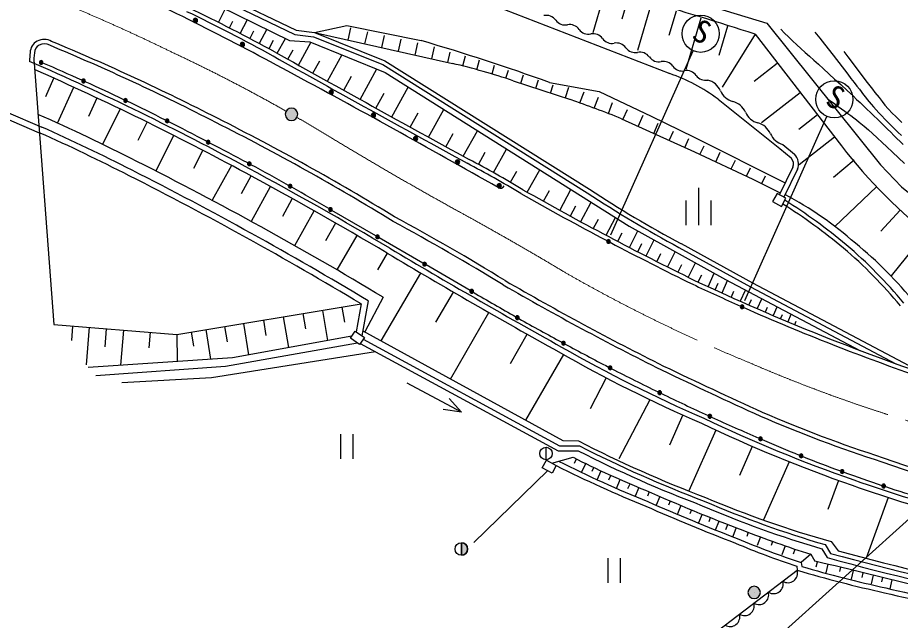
# Model space of a CAD drawing. Units: millimetres, scale not verified. Extents: x 40000 to 680000, y 20000 to 380000.
# Drawn here: x 140529 to 211697, y 245725 to 294296 of the extents above; entities that cross this region are included whole.
import ezdxf
from ezdxf.enums import TextEntityAlignment as Align

# ---------------------------------------------------------------- set-up
doc = ezdxf.new("R2010")
doc.units = ezdxf.units.MM
doc.header["$LTSCALE"] = 1000
doc.linetypes.add('CHAIN', pattern=[18.5, 12, -1.5, 3.5, -1.5])
for name, color, linetype, lineweight in [('M-BGD', 7, 'Continuous', 25), ('M-BMK', 2, 'CHAIN', 13), ('M-BMK-SRVR', 3, 'Continuous', 25), ('M-STR-HTXT', 7, 'Continuous', 13), ('M-STR-STRC', 7, 'Continuous', 25)]:
    doc.layers.add(name, color=color, linetype=linetype, lineweight=lineweight)
doc.styles.add('ＭＳ ゴシック', font='')
doc.styles.get('ＭＳ ゴシック').set_extended_font_data('MS Gothic')

msp = doc.modelspace()

# ---------------------------------------------------------------- hatches: boundary and pattern name
at = {"layer": 'M-BGD'}
for points in [[(155039, 294067, 0.41421), (154864, 294242, 0.41421), (154689, 294067, 1)], [(158829, 292131, 0.41422), (158654, 292306, 0.41422), (158479, 292131, 0.41422), (158654, 291956, 0.41422)], [(142580, 290691, 1), (142280, 290691, 0.41421), (142430, 290541, 0.41421)], [(145995, 289193, 1), (145695, 289193, 0.41421), (145845, 289043, 0.41421)], [(165992, 288284, 0.41421), (165817, 288459, 0.41421), (165642, 288284, 1)], [(149377, 287621, 1), (149077, 287621, 0.41421), (149227, 287471, 0.41421)], [(152725, 285977, 1), (152425, 285977, 0.41421), (152575, 285827, 0.41421)], [(169393, 286425, 0.41421), (169218, 286600, 0.41421), (169043, 286425, 1)], [(172785, 284549, 0.41421), (172610, 284724, 0.41421), (172435, 284549, 1)], [(156036, 284261, 1), (155736, 284261, 0.41421), (155886, 284111, 0.41421)], [(159358, 282519, 1), (159058, 282519, 0.41421), (159208, 282369, 0.41421)], [(176167, 282656, 0.41421), (175992, 282831, 0.41421), (175817, 282656, 1)], [(162645, 280710, 1), (162345, 280710, 0.41421), (162495, 280560, 0.41421)], [(179538, 280747, 0.41421), (179363, 280922, 0.41421), (179188, 280747, 1)], [(165893, 278833, 1), (165593, 278833, 0.41421), (165743, 278683, 0.41421)], [(169690, 276636, 1), (169390, 276636, 0.41421), (169540, 276486, 0.41421)], [(188315, 276260, 1), (188015, 276260, 0.41421), (188165, 276110, 0.41421)], [(173488, 274439, 1), (173188, 274439, 0.41421), (173338, 274289, 0.41421)], [(177285, 272242, 1), (176985, 272242, 0.41421), (177135, 272092, 0.41421)], [(199084, 270996, 1), (198784, 270996, 0.41421), (198934, 270846, 0.41421)], [(180967, 270117, 1), (180667, 270117, 0.41421), (180817, 269967, 0.41421)], [(184686, 268060, 0.41421), (184536, 268210, 0.41421), (184386, 268060, 1)], [(188443, 266072, 1), (188143, 266072, 0.41421), (188293, 265922, 0.41421)], [(192443, 264074, 1), (192143, 264074, 0.41421), (192293, 263924, 0.41421)], [(196486, 262168, 1), (196186, 262168, 0.41421), (196336, 262018, 0.41421)], [(200573, 260355, 1), (200273, 260355, 0.41421), (200423, 260205, 0.41421)], [(203842, 258984, 1), (203542, 258984, 0.41421), (203692, 258834, 0.41421)], [(207152, 257716, 0.41422), (207002, 257866, 0.41422), (206852, 257716, 0.41422), (207002, 257566, 0.41422)], [(210501, 256553, 1), (210201, 256553, 0.41421), (210351, 256403, 0.41421)], [(176303, 251974), (176303, 250974, 1)], [(200412, 247975, 1), (199412, 247975, 0.41421), (199912, 247475, 0.41421)]]:
    msp.add_hatch(color=256, dxfattribs=at).paths.add_polyline_path(points)
at = {"layer": 'M-BMK-SRVR'}
msp.add_hatch(color=256, dxfattribs=at).paths.add_polyline_path([(163110, 286508, 1), (162110, 286508, 0.41421), (162610, 286008, 0.41421)])

# ---------------------------------------------------------------- linework, layer by layer
at = {"layer": 'M-BGD'}
for p, q in [((155145, 297061), (162983, 293281)), ((154797, 296254), (162441, 292464)), ((155037, 296725), (162884, 292940)), ((176022, 296423), (193099, 289792)), ((187902, 296508), (186895, 293077)), ((189757, 295964), (189229, 294164)), ((191612, 295419), (190507, 291654)), ((156727, 293911), (157293, 295024)), ((193611, 294832), (193032, 292859)), ((157603, 293466), (157880, 294010)), ((158477, 293016), (159053, 294149)), ((195611, 294245), (194400, 290119)), ((160615, 293370), (159997, 292214)), ((162983, 293281), (164470, 293103)), ((164470, 293103), (167065, 293671)), ((167065, 293671), (173052, 292454)), ((167184, 292493), (167403, 293469)), ((197768, 293612), (197071, 291240)), ((159550, 293207), (159239, 292616)), ((161457, 291422), (162122, 292623)), ((162884, 292940), (164383, 292761)), ((164383, 292761), (169973, 290515)), ((164470, 293103), (170133, 290828)), ((164470, 293103), (175583, 290607)), ((168531, 292190), (168750, 293166)), ((169878, 291888), (170098, 292864)), ((171226, 291585), (171445, 292561)), ((199981, 292961), (197343, 288707)), ((199981, 292961), (206945, 283964)), ((161134, 292451), (160778, 291794)), ((162441, 292464), (164093, 292351)), ((163167, 290469), (164206, 292346)), ((164093, 292351), (170149, 289873)), ((172573, 291283), (172792, 292258)), ((173921, 290980), (174140, 291956)), ((162312, 290945), (162736, 291711)), ((165504, 289171), (166692, 291316)), ((175373, 291514), (175190, 290695)), ((176412, 290402), (176630, 291229)), ((141854, 290618), (143437, 269571)), ((164335, 289820), (164891, 290824)), ((169973, 290515), (186453, 280175)), ((170133, 290828), (186642, 280469)), ((177549, 290101), (177758, 290893)), ((178960, 290434), (178759, 289755)), ((201767, 290614), (199900, 289160)), ((168132, 287712), (169481, 290161)), ((169481, 290147), (169488, 290159)), ((170149, 289873), (183210, 281647)), ((179891, 289407), (180104, 290063)), ((181095, 289014), (181318, 289701)), ((142796, 287941), (143457, 289414)), ((166817, 288440), (167454, 289589)), ((180490, 289214), (185105, 287692)), ((182297, 288618), (182513, 289281)), ((183416, 289078), (187416, 288357)), ((145045, 288664), (143704, 285758)), ((170703, 286296), (172022, 288694)), ((183500, 288221), (183712, 288877)), ((184942, 288680), (184664, 287837)), ((185862, 287424), (186202, 288331)), ((187416, 288357), (191610, 286365)), ((203609, 288248), (200490, 285819)), ((146922, 287798), (146244, 286327)), ((168132, 287712), (168133, 287713)), ((169417, 287004), (170084, 288216)), ((187015, 287003), (187351, 287900)), ((197002, 287727), (201982, 283746)), ((148800, 286932), (147363, 284098)), ((173666, 284665), (174890, 286888)), ((188162, 286568), (188500, 287470)), ((189673, 286865), (189328, 286103)), ((139410, 286244), (142275, 285022)), ((139613, 286701), (142471, 285481)), ((172184, 285481), (172820, 286636)), ((189219, 286153), (195097, 283492)), ((190554, 285536), (190966, 286447)), ((191610, 286365), (195060, 284665)), ((205005, 286456), (203510, 285291)), ((150943, 285846), (150211, 284401)), ((191810, 284969), (192178, 285784)), ((153086, 284760), (151641, 281908)), ((175064, 283895), (175653, 284966)), ((176462, 283126), (177596, 285185)), ((193065, 284402), (193401, 285145)), ((194321, 283835), (194647, 284557)), ((195060, 284665), (202417, 280994)), ((202231, 284077), (203166, 283288)), ((206401, 284664), (203538, 282433)), ((155427, 283573), (154697, 282133)), ((177680, 282471), (178226, 283445)), ((178894, 281806), (179955, 283702)), ((195097, 283492), (199810, 281289)), ((195843, 283933), (195540, 283285)), ((196819, 282687), (197183, 283448)), ((201982, 283746), (202898, 282990)), ((198061, 282107), (198395, 282804)), ((207964, 282798), (206315, 281417)), ((157768, 282387), (156201, 279575)), ((180261, 281027), (180769, 281935)), ((181621, 280237), (182622, 282025)), ((199304, 281526), (199622, 282191)), ((203032, 282241), (201943, 280031)), ((203396, 282076), (202294, 279838)), ((159328, 281518), (158540, 280104)), ((183210, 281647), (189842, 277493)), ((199810, 281289), (202016, 280178)), ((200536, 280924), (200838, 281555)), ((160887, 280649), (159345, 277879)), ((184246, 278768), (185140, 280442)), ((195438, 277572), (195438, 280572)), ((206414, 277476), (209771, 280673)), ((182933, 279503), (183415, 280363)), ((162647, 279669), (161870, 278274)), ((185096, 278314), (185527, 279121)), ((185946, 277860), (186776, 279413)), ((194438, 277572), (194438, 279572)), ((196438, 277572), (196438, 279572)), ((164406, 278689), (162862, 275918)), ((169411, 276711), (165873, 278758)), ((210115, 277090), (211684, 278787)), ((166143, 277721), (165362, 276319)), ((186957, 277319), (187354, 278061)), ((187969, 276779), (188724, 278193)), ((188911, 276276), (189276, 276959)), ((189842, 277493), (197591, 273193)), ((189854, 275772), (190520, 277112)), ((210973, 273488), (213788, 276967)), ((167880, 276753), (166273, 273967)), ((173208, 274514), (169670, 276561)), ((191206, 275100), (191843, 276380)), ((190530, 275436), (190856, 276091)), ((192947, 274234), (193545, 275437)), ((193845, 275778), (199610, 272612)), ((194012, 276086), (199776, 272920)), ((169556, 273969), (170350, 275303)), ((192077, 274667), (192386, 275287)), ((177006, 272317), (173468, 274364)), ((193780, 273820), (194070, 274403)), ((194612, 273406), (195174, 274537)), ((169831, 268247), (173040, 273714)), ((195408, 273010), (195681, 273559)), ((196204, 272614), (196682, 273709)), ((196769, 272368), (196997, 272889)), ((197334, 272122), (197766, 273113)), ((197591, 273193), (208437, 267477)), ((199610, 272612), (211344, 266403)), ((199776, 272920), (213589, 265612)), ((174257, 269743), (175669, 272180)), ((198078, 271797), (198281, 272263)), ((198822, 271473), (199202, 272344)), ((168235, 271220), (167835, 268977)), ((168787, 271471), (168287, 268665)), ((169992, 271765), (168516, 268968)), ((199507, 271175), (199686, 271585)), ((200192, 270876), (200527, 271646)), ((163532, 270447), (163734, 269219)), ((165115, 270707), (165515, 268274)), ((166675, 270964), (166873, 269759)), ((175440, 265171), (178511, 270544)), ((200827, 270599), (200985, 270960)), ((201463, 270322), (201757, 270997)), ((160344, 269923), (160550, 268670)), ((161949, 270187), (162357, 267706)), ((202052, 270065), (202190, 270381)), ((202642, 269808), (202898, 270396)), ((203189, 269569), (203309, 269843)), ((144893, 268265), (144988, 269446)), ((146285, 269342), (146042, 266325)), ((147673, 269230), (147555, 267767)), ((149060, 269118), (148832, 266282)), ((155695, 269158), (156087, 266774)), ((157216, 269408), (157418, 268180)), ((158738, 269659), (159154, 267129)), ((168357, 269056), (184486, 260210)), ((151206, 268946), (151105, 267688)), ((153352, 268773), (153400, 266630)), ((154523, 268966), (154710, 267830)), ((168377, 268374), (184203, 259788)), ((180269, 266427), (181600, 268791)), ((168148, 268043), (184101, 259388)), ((184529, 267149), (181478, 261860)), ((176319, 262496), (171927, 264838)), ((187982, 265270), (186683, 262784)), ((176319, 262496), (175316, 263612)), ((191496, 263508), (189005, 258741)), ((176319, 262496), (174834, 262707)), ((194153, 262274), (193073, 259847)), ((166550, 260740), (166550, 258740)), ((167550, 260740), (167550, 258740)), ((196820, 261063), (194637, 256155)), ((184203, 259788), (185819, 259788)), ((184486, 260210), (185743, 260195)), ((183129, 258673), (183129, 259673)), ((183129, 259173), (183130, 259174)), ((184101, 259388), (185723, 259388)), ((199761, 259745), (198719, 257404)), ((183608, 258383), (185309, 258870)), ((185416, 258384), (185588, 258728)), ((186326, 258379), (185979, 257654)), ((202738, 258508), (200655, 253824)), ((183249, 257781), (177297, 251991)), ((186843, 257740), (186988, 258043)), ((187249, 257061), (187577, 257765)), ((188193, 257050), (188355, 257407)), ((188809, 256362), (189118, 257067)), ((206698, 257007), (205846, 254645)), ((189737, 256337), (189903, 256728)), ((190600, 256436), (190307, 255737)), ((191450, 256078), (191307, 255739)), ((192294, 255709), (192000, 255012)), ((210705, 255634), (208933, 250724)), ((193148, 255341), (193013, 255020)), ((194005, 254979), (193717, 254296)), ((194861, 254623), (194726, 254302)), ((195720, 254272), (195429, 253582)), ((196271, 253700), (196391, 254002)), ((196794, 253007), (197079, 253730)), ((197631, 253053), (197786, 253454)), ((198453, 253197), (198193, 252478)), ((199431, 252822), (199310, 252487)), ((176303, 250974), (176303, 251974)), ((200410, 252450), (200155, 251745)), ((201402, 252086), (201284, 251762)), ((206114, 252078), (206696, 251329)), ((176303, 251474), (176304, 251474)), ((202398, 251735), (202135, 251006)), ((203088, 251092), (203211, 251459)), ((205380, 251487), (205798, 250777)), ((205644, 251827), (206060, 251120)), ((188112, 250738), (188112, 248738)), ((189112, 250738), (189112, 248738)), ((204477, 251045), (203713, 250390)), ((204477, 251045), (204805, 250499)), ((209289, 250639), (209287, 250635)), ((203346, 250089), (203386, 249758)), ((203713, 250390), (203751, 250068)), ((204920, 250039), (205018, 250448)), ((205846, 250247), (205679, 249557)), ((206874, 249998), (206789, 249648)), ((192900, 241809), (203386, 249758)), ((207902, 249749), (207731, 249040)), ((208610, 249185), (208702, 249559)), ((209365, 248680), (209531, 249356)), ((210203, 248835), (210286, 249170)), ((210863, 248259), (211042, 248983)), ((199912, 247975), (199913, 247975))]:
    msp.add_line(p, q, dxfattribs=at)
for points in [[(157259, 304874), (173328, 301910), (186118, 298364), (200936, 293846), (210102, 282445), (211802, 280671), (218782, 275060), (230182, 267080), (240506, 267250), (256563, 276372), (257838, 277125), (268624, 284777)], [(202049, 293361), (202366, 293048), (202685, 292738), (203009, 292428), (203340, 292117), (203679, 291801), (204021, 291489), (204363, 291182), (204715, 290868), (205089, 290535), (205493, 290171), (206401, 289348), (206891, 288902), (207397, 288437), (207911, 287957), (208174, 287710), (208445, 287454), (208721, 287191), (209001, 286923), (209283, 286652), (209566, 286380), (209847, 286108), (210125, 285839), (210398, 285573), (210664, 285312), (210923, 285058), (211177, 284808), (211426, 284561), (211671, 284316), (211915, 284072)], [(204806, 293139), (205202, 292632), (205577, 292151), (206267, 291262), (207450, 289738), (207712, 289403), (207964, 289082), (208193, 288788), (208393, 288528), (208732, 288085), (208884, 287887), (209033, 287697), (209186, 287507), (209350, 287311), (209531, 287101), (209737, 286872), (209962, 286628), (210197, 286379), (210442, 286126), (210696, 285869), (210957, 285608), (211226, 285344), (211502, 285075), (211783, 284803)], [(207133, 291566), (207454, 291145), (209026, 289082), (209243, 288801), (209450, 288533), (209651, 288278), (209983, 287852), (210232, 287530), (210457, 287252), (210718, 286955), (211076, 286578), (211300, 286350), (211546, 286106), (211810, 285849)], [(205835, 287751), (206134, 287544), (206420, 287342), (206696, 287145), (206961, 286954), (207217, 286766), (207464, 286582), (207704, 286402), (207936, 286224), (208161, 286049), (208381, 285875), (208781, 285548), (209130, 285246), (209460, 284949), (210611, 283889), (211077, 283454), (211555, 283003), (212024, 282556)], [(143437, 269571), (153352, 268773), (168235, 271220)], [(167474, 268627), (157842, 266893), (146218, 266105)], [(167921, 268067), (157293, 266177), (146819, 265421)], [(169375, 267377), (156160, 265277), (148931, 264879)]]:
    msp.add_lwpolyline(points, dxfattribs=at)
for points in [[(155039, 294067, 0.41421), (154864, 294242, 0.41421), (154689, 294067, 1)], [(158829, 292131, 0.41422), (158654, 292306, 0.41422), (158479, 292131, 0.41422), (158654, 291956, 0.41422)], [(142580, 290691, 1), (142280, 290691, 0.41421), (142430, 290541, 0.41421)], [(145995, 289193, 1), (145695, 289193, 0.41421), (145845, 289043, 0.41421)], [(165992, 288284, 0.41421), (165817, 288459, 0.41421), (165642, 288284, 1)], [(149377, 287621, 1), (149077, 287621, 0.41421), (149227, 287471, 0.41421)], [(152725, 285977, 1), (152425, 285977, 0.41421), (152575, 285827, 0.41421)], [(169393, 286425, 0.41421), (169218, 286600, 0.41421), (169043, 286425, 1)], [(172785, 284549, 0.41421), (172610, 284724, 0.41421), (172435, 284549, 1)], [(156036, 284261, 1), (155736, 284261, 0.41421), (155886, 284111, 0.41421)], [(159358, 282519, 1), (159058, 282519, 0.41421), (159208, 282369, 0.41421)], [(176167, 282656, 0.41421), (175992, 282831, 0.41421), (175817, 282656, 1)], [(162645, 280710, 1), (162345, 280710, 0.41421), (162495, 280560, 0.41421)], [(179538, 280747, 0.41421), (179363, 280922, 0.41421), (179188, 280747, 1)], [(165893, 278833, 1), (165593, 278833, 0.41421), (165743, 278683, 0.41421)], [(169690, 276636, 1), (169390, 276636, 0.41421), (169540, 276486, 0.41421)], [(188315, 276260, 1), (188015, 276260, 0.41421), (188165, 276110, 0.41421)], [(173488, 274439, 1), (173188, 274439, 0.41421), (173338, 274289, 0.41421)], [(177285, 272242, 1), (176985, 272242, 0.41421), (177135, 272092, 0.41421)], [(199084, 270996, 1), (198784, 270996, 0.41421), (198934, 270846, 0.41421)], [(180967, 270117, 1), (180667, 270117, 0.41421), (180817, 269967, 0.41421)], [(184686, 268060, 0.41421), (184536, 268210, 0.41421), (184386, 268060, 1)], [(188443, 266072, 1), (188143, 266072, 0.41421), (188293, 265922, 0.41421)], [(192443, 264074, 1), (192143, 264074, 0.41421), (192293, 263924, 0.41421)], [(196486, 262168, 1), (196186, 262168, 0.41421), (196336, 262018, 0.41421)], [(200573, 260355, 1), (200273, 260355, 0.41421), (200423, 260205, 0.41421)], [(203842, 258984, 1), (203542, 258984, 0.41421), (203692, 258834, 0.41421)], [(207152, 257716, 0.41422), (207002, 257866, 0.41422), (206852, 257716, 0.41422), (207002, 257566, 0.41422)], [(210501, 256553, 1), (210201, 256553, 0.41421), (210351, 256403, 0.41421)], [(176303, 251974), (176303, 250974, 1)], [(200412, 247975, 1), (199412, 247975, 0.41421), (199912, 247475, 0.41421)]]:
    msp.add_lwpolyline(points, format="xyb", close=True, dxfattribs=at)
for points in [[(202113, 279085), (202473, 279740), (201756, 280134), (201397, 279479)], [(167754, 269033), (168484, 268529), (168087, 267953), (167356, 268457)], [(183159, 258628), (183960, 258191), (183624, 257576), (182824, 258013)]]:
    msp.add_lwpolyline(points, close=True, dxfattribs=at)
for centre in [(183129, 259173), (176303, 251474)]:
    msp.add_circle(centre, 500, dxfattribs=at)
for centre, radius, start, end in [((54145, 92145), 225472, 61.3285, 65.64785), ((126332, 67495), 237190, 71.91028, 74.1558), ((88387, 158235), 151565, 61.32086, 64.27408), ((88387, 158235), 151915, 61.32032, 64.27287), ((183150, 293551), 932, 35.59387, 101.49822), ((184666, 294637), 932, 215.59387, 281.49822), ((185038, 292809), 932, 35.59387, 101.49822), ((186554, 293895), 932, 215.59387, 281.49822), ((142669, 291306), 1234, 61.0822, 117.43754), ((186926, 292067), 932, 35.59387, 101.49822), ((188442, 293153), 932, 215.59387, 281.49822), ((142630, 291433), 1103, 118.65368, 177.10732), ((142630, 291433), 753, 118.93293, 177.85206), ((142669, 291306), 884, 59.98899, 117.19375), ((72198, 121825), 184424, 62.79592, 67.38681), ((72305, 121780), 184774, 62.84552, 67.41606), ((118471, 107321), 193011, 70.33722, 73.5735), ((188814, 291325), 932, 35.59387, 101.49822), ((190330, 292411), 932, 215.59387, 281.49822), ((146774, 290903), 5279, 173.6327, 181.3964), ((146774, 290903), 4929, 173.49964, 183.31347), ((1320929, 2370808), 2381153, 240.85135, 241.28146), ((1320929, 2370808), 2380803, 240.85131, 241.28138), ((190702, 290583), 932, 35.59387, 101.49822), ((192219, 291669), 932, 215.59387, 281.49822), ((48225, 77372), 232895, 61.55334, 66.39119), ((74552, 131359), 173188, 65.741, 66.87561), ((161242, 230740), 61560, 71.7802, 76.52891), ((192590, 289841), 932, 35.59387, 101.49822), ((194107, 290927), 932, 215.59387, 281.49822), ((48225, 77372), 232445, 61.55322, 66.23638), ((-201172, -387352), 768697, 60.33525, 61.77913), ((188429, 276244), 14330, 53.25675, 70.98149), ((194478, 289099), 932, 35.59387, 101.49822), ((74552, 131359), 173188, 64.50715, 65.64175), ((195995, 290185), 932, 215.59387, 281.49822), ((195775, 287778), 1547, 23.91624, 74.79831), ((198603, 289032), 1547, 203.91624, 254.79831), ((74552, 131359), 173188, 63.27329, 64.4079), ((151502, 191578), 101818, 68.25767, 70.72916), ((197792, 286047), 1547, 23.91624, 74.79831), ((85602, 157204), 141126, 62.79216, 66.37248), ((68868, 111502), 195495, 58.53263, 63.32409), ((200620, 287301), 1547, 203.91624, 254.79831), ((85602, 157204), 140318, 62.79112, 66.08804), ((74552, 131359), 173188, 62.03944, 63.17404), ((68657, 111597), 195145, 58.43617, 63.24385), ((199809, 284316), 1547, 23.91624, 74.79831), ((85602, 157204), 139818, 62.79048, 66.08804), ((202637, 285570), 1547, 203.91624, 254.79831), ((72763, 121645), 182628, 61.79583, 62.87865), ((240287, 309724), 42133, 217.68988, 232.31012), ((202368, 282509), 1115, 337.1461, 44.31032), ((16496, 16791), 297612, 58.95181, 63.31966), ((136566, 205937), 86528, 59.03058, 62.31506), ((136566, 205937), 86878, 59.03337, 62.31297), ((202368, 282509), 715, 337.98324, 42.18982), ((15712, 17186), 296805, 58.95284, 63.15124), ((7696, 1008), 319345, 59.33881, 61.68615), ((72763, 121645), 182628, 60.6189, 61.70172), ((15712, 17186), 296305, 59.01934, 63.15154), ((7696, 1008), 318895, 59.33887, 61.68624), ((72763, 121645), 182628, 59.44196, 60.52478), ((179448, 280901), 350, 241.05703, 331.05703), ((307522, 502821), 255728, 240.41555, 243.92254), ((237670, 357879), 92716, 236.60716, 241.90819), ((307522, 502821), 256078, 240.41461, 242.18506), ((237670, 357879), 93066, 236.60959, 241.90691), ((189051, 254668), 28665, 48.43721, 62.26139), ((178714, 241782), 44249, 50.07265, 57.91676), ((178714, 241782), 44599, 50.07155, 57.94266), ((75562, 102279), 199761, 58.58458, 61.52415), ((75489, 102357), 200111, 58.57333, 61.51757), ((307522, 502821), 256078, 242.25219, 243.92315), ((450634, 746566), 547864, 239.25422, 240.92248), ((183843, 248185), 36047, 39.40337, 49.79249), ((183843, 248185), 36397, 39.40396, 49.79384), ((188210, 251564), 31578, 38.58364, 51.03311), ((450634, 746566), 548314, 239.25425, 240.92221), ((292853, 468367), 225988, 239.94883, 243.62297), ((293268, 468161), 225638, 239.81781, 243.50467), ((274574, 442093), 187071, 244.81142, 246.1045), ((274574, 442093), 186721, 244.81225, 251.66161), ((294572, 471441), 231239, 239.51585, 240.49472), ((274574, 442093), 187071, 246.19638, 250.94172), ((294572, 471441), 231239, 240.56905, 241.54792), ((241650, 367971), 115429, 240.25237, 246.61753), ((294572, 471441), 231239, 241.62226, 242.60113), ((241650, 367971), 115879, 240.25367, 246.61334), ((370331, 636091), 410353, 244.33516, 245.56007), ((277461, 439542), 195046, 242.8399, 244.06503), ((370331, 636091), 410703, 244.33499, 245.56055), ((277461, 439542), 195046, 244.15316, 245.3783), ((246642, 368340), 117832, 244.46032, 250.83506), ((277461, 439542), 195046, 245.46643, 246.69156), ((244762, 365109), 112072, 246.68762, 252.0404), ((244762, 365109), 111722, 246.68938, 252.04291), ((246642, 368340), 118282, 244.46442, 250.83469), ((230800, 347394), 98152, 242.67353, 249.22587), ((230714, 347655), 98672, 242.93579, 249.32799), ((245504, 363211), 112302, 246.40901, 248.06459), ((230714, 347655), 99072, 242.99152, 249.32272), ((230946, 352425), 104898, 243.4987, 247.81506), ((219177, 325530), 74770, 243.06632, 247.99206), ((245504, 363211), 112302, 248.21765, 249.87323), ((242472, 349312), 96375, 250.43952, 259.04482), ((242472, 349312), 96025, 250.43661, 259.04635), ((230946, 352425), 105298, 243.4987, 247.81225), ((245504, 363211), 112302, 250.02629, 251.68187), ((252065, 382573), 133057, 250.64117, 258.89158), ((251415, 391901), 148471, 246.05556, 249.32201), ((252065, 382573), 133507, 250.6415, 258.89223), ((245504, 363211), 112302, 251.83493, 253.49051), ((228784, 333067), 84102, 247.04808, 254.36236), ((263308, 419525), 179711, 246.33717, 248.82789), ((263308, 419525), 179311, 246.33552, 248.82984), ((229331, 333066), 85022, 246.72184, 253.63785), ((229331, 333066), 84622, 246.71569, 253.7449), ((231019, 334491), 87565, 248.54296, 252.35575), ((223592, 311534), 64695, 247.08495, 251.76335), ((223592, 311534), 64295, 247.07953, 251.98978), ((262411, 455428), 211567, 254.73128, 258.8077), ((261826, 455744), 212487, 254.71152, 258.94223), ((261826, 455744), 212087, 254.75544, 258.94345), ((232908, 350183), 104275, 253.76265, 257.599), ((44571, -422158), 691479, 75.85744, 76.60125), ((202632, 249543), 784, 238.42093, 15.90803), ((232908, 350183), 104675, 253.61794, 257.59722), ((201466, 248660), 784, 238.42093, 15.90803), ((200301, 247777), 784, 238.42093, 15.90803), ((289902, 583260), 344599, 256.6656, 258.05205), ((289902, 583260), 344199, 256.66506, 258.0516), ((199136, 246893), 784, 238.42093, 15.90803), ((197971, 246010), 784, 238.42093, 15.90803)]:
    msp.add_arc(centre, radius, start, end, dxfattribs=at)
at = {"layer": 'M-BMK'}
for centre, radius, start, end in [((84131, 150408), 157002, 63.97909, 70.64563), ((97564, 172995), 130829, 60.40494, 64.92628), ((97564, 172995), 130829, 58.50629, 59.96699), ((320849, 541043), 299656, 238.86486, 241.1607), ((54401, 56299), 253492, 59.0825, 61.25472), ((247067, 382486), 125360, 240.13653, 247.67858), ((247501, 377531), 120963, 246.59679, 253.4051)]:
    msp.add_arc(centre, radius, start, end, dxfattribs=at)
at = {"layer": 'M-BMK-SRVR'}
msp.add_lwpolyline([(163110, 286508, 1), (162110, 286508, 0.41421), (162610, 286008, 0.41421)], format="xyb", close=True, dxfattribs=at)
at = {"layer": 'M-STR-HTXT'}
msp.add_lwpolyline([(219714, 260499), (194892, 238135), (161142, 238135)], dxfattribs=at)
at = {"layer": 'M-STR-STRC'}
for p, q in [((188364, 276800), (194985, 291630)), ((199152, 271505), (205761, 286341))]:
    msp.add_line(p, q, dxfattribs=at)
for centre in [(195596, 293000), (206372, 287711)]:
    msp.add_circle(centre, 1500, dxfattribs=at)

# ---------------------------------------------------------------- texts
at = {"layer": 'M-STR-STRC', "style": 'ＭＳ ゴシック'}
for rotation, p in [(335.883, (195106, 291838)), (335.93, (205883, 286549))]:
    msp.add_text('S', height=1833, rotation=rotation, dxfattribs=at).set_placement(p, align=Align.BOTTOM_CENTER)

doc.saveas('drawing.dxf')
